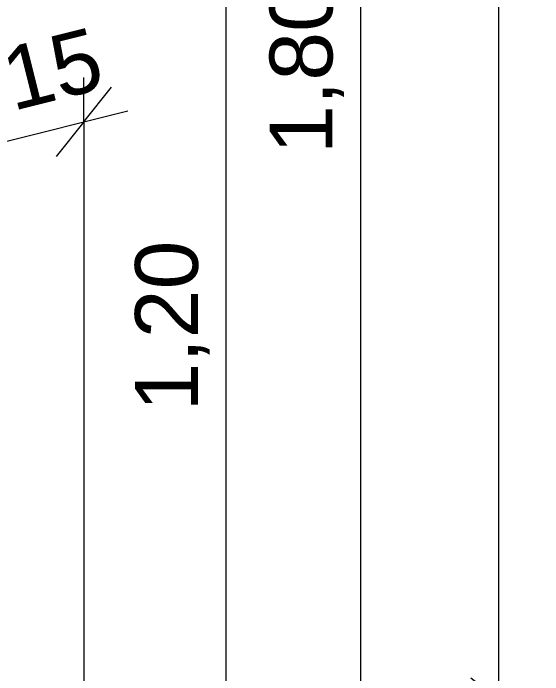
# Model space of a CAD drawing. Header units: metres. Extents: x -0.9 to 62, y -37.3 to 60.
# Drawn here: x 54.026 to 54.658, y 34.549 to 35.338 of the extents above; entities that cross this region are included whole.
import ezdxf

# ---------------------------------------------------------------- set-up
doc = ezdxf.new("R2010")
doc.units = ezdxf.units.M
doc.layers.add('A-ANNO-DIMS', color=7, linetype='Continuous', lineweight=5)
doc.layers.add('A-ANNO-DIMS-25', color=7, linetype='Continuous', lineweight=5)
doc.styles.add('Arial_2', font='arial.ttf', dxfattribs={"height": 0.075})
doc.dimstyles.new('Diagonal_-_2_mm_Arial_-_PRETO', dxfattribs={"dimscale": 0.3048, "dimtxt": 0.076519, "dimasz": 0.246063, "dimexe": 0.19685, "dimexo": 0.123031, "dimgap": 0.04101, "dimtad": 1, "dimrnd": 0.01, "dimzin": 0, "dimdsep": 46, "dimtxsty": 'Arial_2', "dimblk1": 'OBLIQUE', "dimblk2": 'OBLIQUE', "dimsah": 1, "dimcen": 0.09, "dimdle": 0.19685, "dimazin": 0, "dimtfac": 1, "dimtdec": 4, "dimtix": 1, "dimtmove": 0, "dimatfit": 3, "dimfxl": 1, "dimtvp": 1, "dimtolj": 1, "dimtzin": 0, "dimarcsym": 2})

# ---------------------------------------------------------------- blocks, each defined once
blk = doc.blocks.new('DIMBLOCK29-3D_DT_03')
at = {"layer": 'A-ANNO-DIMS-25'}
for p, q in [((54.10968, 35.20884), (54.10968, 35.2619)), ((53.97765, 35.17562), (54.16249, 35.22212)), ((54.10968, 35.20884), (54.10968, 34.42855)), ((53.97765, 35.17562), (53.97765, 35.18936)), ((53.97765, 35.17562), (53.97765, 35.12255))]:
    blk.add_line(p, q, dxfattribs=at)
at = {"layer": 'A-ANNO-DIMS-25', "lineweight": 20}
for p, q in [((54.10968, 35.20884), (54.14269, 35.25031)), ((53.97765, 35.17562), (54.01066, 35.21709)), ((54.10968, 35.20884), (54.07667, 35.16736)), ((53.97765, 35.17562), (53.94465, 35.13414))]:
    blk.add_line(p, q, dxfattribs=at)
at = {"layer": 'A-ANNO-DIMS-25', "color": 0, "insert": (53.92173, 35.273), "char_height": 0.075, "width": 0.2429787, "attachment_point": 1, "rotation": 14.12283, "line_spacing_factor": 0.941778, "style": 'Arial_2'}
blk.add_mtext('0,15', dxfattribs=at)
blk = doc.blocks.new('_Oblique')
at = {"color": 0, "linetype": 'ByBlock', "lineweight": -2}
blk.add_line((-0.5, -0.5), (0.5, 0.5), dxfattribs=at)
blk = doc.blocks.new('DIMBLOCK33-3D_DT_03')
at = {"layer": 'A-ANNO-DIMS-25'}
for p, q in [((54.27934, 35.54942), (54.27934, 34.385)), ((54.27934, 35.49635), (54.33215, 35.50964)), ((54.27934, 35.49635), (53.63027, 35.33304)), ((54.27934, 34.43807), (54.33215, 34.45136)), ((54.27934, 34.43807), (51.85904, 33.82911))]:
    blk.add_line(p, q, dxfattribs=at)
at = {"layer": 'A-ANNO-DIMS-25', "lineweight": 20}
for p, q in [((54.27934, 35.49635), (54.24633, 35.52122)), ((54.27934, 35.49635), (54.31235, 35.47149)), ((54.27934, 34.43807), (54.24633, 34.46293)), ((54.27934, 34.43807), (54.31235, 34.41321))]:
    blk.add_line(p, q, dxfattribs=at)
at = {"layer": 'A-ANNO-DIMS-25', "color": 0, "insert": (54.17097, 34.8632), "char_height": 0.075, "width": 0.2429787, "attachment_point": 1, "rotation": 90, "line_spacing_factor": 0.941778, "style": 'Arial_2'}
blk.add_mtext('1,20', dxfattribs=at)
blk = doc.blocks.new('DIMBLOCK34-3D_DT_03')
at = {"layer": 'A-ANNO-DIMS-25'}
for p, q in [((54.43996, 36.12364), (54.43996, 34.42541)), ((54.43996, 36.07057), (54.49277, 36.08386)), ((54.43996, 36.07057), (54.02213, 35.96544)), ((54.43996, 34.47848), (54.49277, 34.49177)), ((54.43996, 34.47848), (51.85904, 33.82911))]:
    blk.add_line(p, q, dxfattribs=at)
at = {"layer": 'A-ANNO-DIMS-25', "lineweight": 20}
for p, q in [((54.43996, 36.07057), (54.40696, 36.09544)), ((54.43996, 36.07057), (54.47297, 36.04571)), ((54.43996, 34.47848), (54.40696, 34.50335)), ((54.43996, 34.47848), (54.47297, 34.45362))]:
    blk.add_line(p, q, dxfattribs=at)
at = {"layer": 'A-ANNO-DIMS-25', "color": 0, "insert": (54.33159, 35.17052), "char_height": 0.075, "width": 0.2429787, "attachment_point": 1, "rotation": 90, "line_spacing_factor": 0.941778, "style": 'Arial_2'}
blk.add_mtext('1,80', dxfattribs=at)
blk = doc.blocks.new('DIMBLOCK35-3D_DT_03')
at = {"layer": 'A-ANNO-DIMS-25'}
for p, q in [((54.60486, 36.43048), (54.60486, 34.4669)), ((54.60486, 36.37741), (54.65767, 36.3907)), ((54.60486, 36.37741), (53.61252, 36.12773)), ((54.60486, 34.51997), (54.65767, 34.53326)), ((54.60486, 34.51997), (51.85904, 33.82911))]:
    blk.add_line(p, q, dxfattribs=at)
at = {"layer": 'A-ANNO-DIMS-25', "lineweight": 20}
for p, q in [((54.60486, 36.37741), (54.57186, 36.40228)), ((54.60486, 36.37741), (54.63787, 36.35255)), ((54.60486, 34.51997), (54.57186, 34.54484)), ((54.60486, 34.51997), (54.63787, 34.49511))]:
    blk.add_line(p, q, dxfattribs=at)
at = {"layer": 'A-ANNO-DIMS-25', "color": 0, "insert": (54.49649, 35.34468), "char_height": 0.075, "width": 0.2429787, "attachment_point": 1, "rotation": 90, "line_spacing_factor": 0.941778, "style": 'Arial_2'}
blk.add_mtext('2,10', dxfattribs=at)

msp = doc.modelspace()

# ---------------------------------------------------------------- dimensions: what is measured, and where the dimension line sits
at = {"layer": 'A-ANNO-DIMS'}
for base, p1, p2, angle, override, picture, middle in [((54.60486, 33.8208), (53.57951, 36.11943), (51.82603, 33.8208), 90, {"dimpost": '<>', "dimfxl": 2.891086}, 'DIMBLOCK35-3D_DT_03', (54.55404, 34.97012)), ((54.43996, 33.8208), (53.98912, 35.95714), (51.82603, 33.8208), 90, {"dimpost": '<>', "dimfxl": 3.040212}, 'DIMBLOCK34-3D_DT_03', (54.38981, 34.88897)), ((54.27934, 33.8208), (53.59727, 35.32474), (51.82603, 33.8208), 90, {"dimpost": '<>', "dimfxl": 2.323596}, 'DIMBLOCK33-3D_DT_03', (54.22855, 34.57277)), ((53.9172, 35.16041), (53.97765, 35.22252), (54.10968, 34.39538), 14.12283, {"dimpost": '<>', "dimfxl": 0.837612}, 'DIMBLOCK29-3D_DT_03', (53.94058, 35.21867))]:
    dim = msp.add_linear_dim(base=base, p1=p1, p2=p2, angle=angle, dimstyle='Diagonal_-_2_mm_Arial_-_PRETO', override=override, dxfattribs=at)
    dim.commit()
    dim.dimension.update_dxf_attribs({"geometry": picture, "text_midpoint": middle})

doc.saveas('drawing.dxf')
